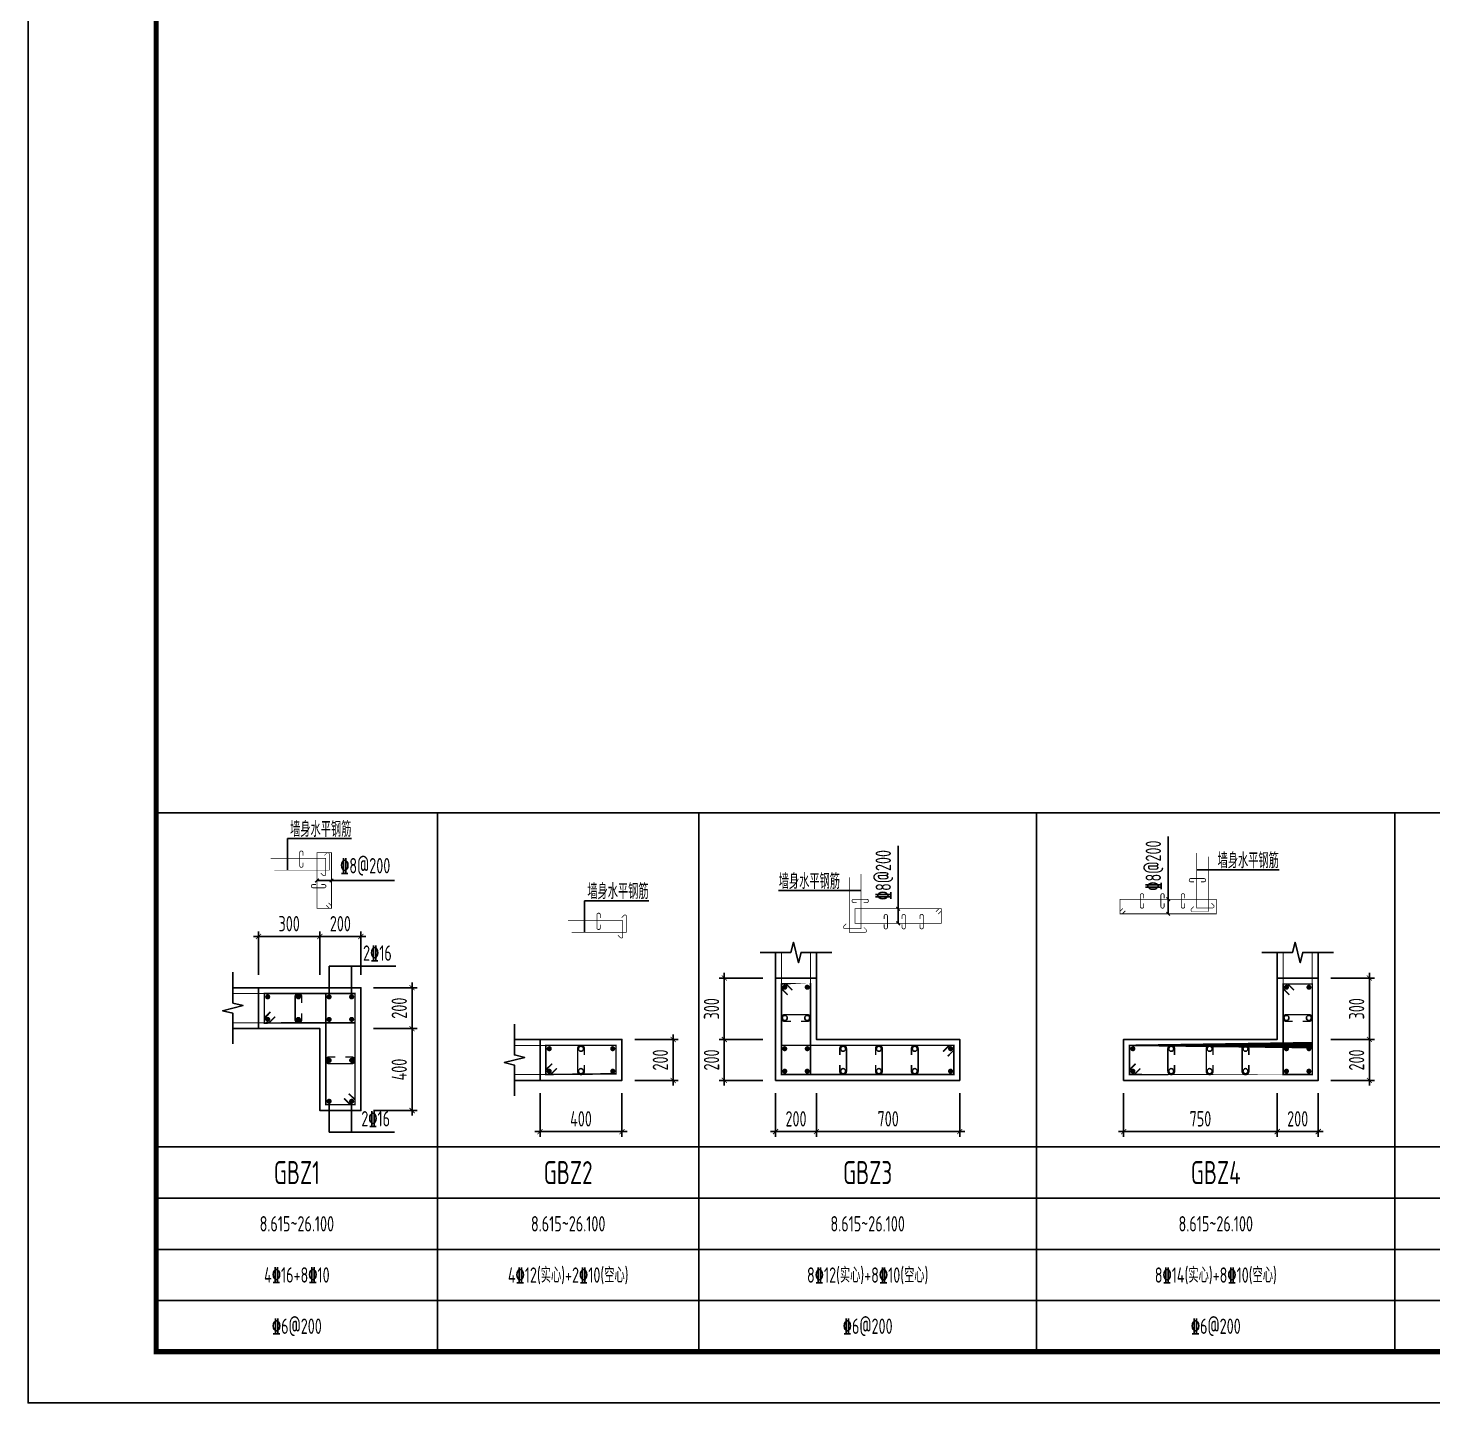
# Model space of a CAD drawing. Extents: x 826826 to 1642106, y -156213 to 399140.
# Drawn here: x 1156965 to 1184406, y 88819 to 115678 of the extents above; entities that cross this region are included whole.
import ezdxf
from ezdxf.enums import TextEntityAlignment as Align

# ---------------------------------------------------------------- set-up
doc = ezdxf.new("R2010")
doc.units = 0
doc.header["$LTSCALE"] = 1000
doc.layers.get('0').update_dxf_attribs({"linetype": 'CONTINUOUS'})
doc.layers.get('DEFPOINTS').update_dxf_attribs({"linetype": 'CONTINUOUS'})
for name, color, linetype in [('-TK', 7, 'CONTINUOUS'), ('COLU_DE_DIM', 3, 'CONTINUOUS'), ('COLU_DE_TH', 7, 'CONTINUOUS'), ('LABEL', 1, 'CONTINUOUS'), ('LINK', 6, 'CONTINUOUS'), ('LINK-INDEX', 6, 'CONTINUOUS'), ('link-墙筋', 6, 'CONTINUOUS'), ('REIN', 6, 'CONTINUOUS'), ('TAB', 7, 'CONTINUOUS'), ('TAB_TEXT', 7, 'CONTINUOUS'), ('TEXT25', 2, 'CONTINUOUS'), ('THIN', 7, 'CONTINUOUS'), ('z-计算配筋', 7, 'CONTINUOUS')]:
    doc.layers.add(name, color=color, linetype=linetype)
doc.styles.add('TSSD_DIMENSION', font='Tssdeng.shx', dxfattribs={"width": 0.7, "bigfont": 'tssdchn.shx'})
doc.styles.add('TSSD_REIN', font='tssdeng.shx', dxfattribs={"width": 0.7, "height": 300, "bigfont": 'tssdchn.shx'})
doc.dimstyles.new('TSSD_25_100', dxfattribs={"dimtxt": 300, "dimasz": 100, "dimexe": 100, "dimexo": 250, "dimgap": 100, "dimtad": 1, "dimdec": 0, "dimlfac": 0.25, "dimzin": 0, "dimdsep": 46, "dimtxsty": 'TSSD_DIMENSION', "dimblk": 'ARCHTICK', "dimcen": 0, "dimdle": 100, "dimclrt": 7, "dimadec": 0, "dimazin": 0, "dimtfac": 1, "dimtdec": 0, "dimtix": 1, "dimtmove": 2, "dimatfit": 3, "dimldrblk": 'ARCHTICK', "dimfxl": 0, "dimtolj": 1, "dimtzin": 0, "dimarcsym": 0})

# ---------------------------------------------------------------- blocks, each defined once
blk = doc.blocks.new('_ArchTick')
at = {"color": 0, "linetype": 'ByBlock', "const_width": 0.15}
blk.add_lwpolyline([(-0.5, -0.5), (0.5, 0.5)], dxfattribs=at)
blk = doc.blocks.new('*D701')
at = {"layer": 'COLU_DE_DIM', "color": 0, "lineweight": -2}
for p, q in [((1166964.922921696, 94868.53643449402), (1166964.922921696, 94018.53643449402)), ((1168564.922921734, 94868.53643449402), (1168564.922921734, 94018.53643449402)), ((1166864.922921696, 94118.53643449402), (1168664.922921734, 94118.53643449402))]:
    blk.add_line(p, q, dxfattribs=at)
at = {"layer": 'DEFPOINTS', "color": 0}
for p in [(1166964.922921696, 95118.53643449402), (1168564.922921734, 95118.53643449402), (1168564.922921734, 94118.53643449402)]:
    blk.add_point(p, dxfattribs=at)
at = {"layer": 'COLU_DE_DIM', "color": 0, "lineweight": -2, "xscale": 100, "yscale": 100, "zscale": 100, "rotation": 180}
blk.add_blockref('_ArchTick', (1166964.922921696, 94118.53643449402), dxfattribs=at)
at = {"layer": 'COLU_DE_DIM', "color": 0, "lineweight": -2, "xscale": 100, "yscale": 100, "zscale": 100}
blk.add_blockref('_ArchTick', (1168564.922921734, 94118.53643449402), dxfattribs=at)
at = {"layer": 'COLU_DE_DIM', "color": 7, "insert": (1167764.922921715, 94368.53643449402), "char_height": 300, "attachment_point": 5, "style": 'TSSD_DIMENSION'}
blk.add_mtext('\\A1;400', dxfattribs=at)
blk = doc.blocks.new('*D702')
at = {"layer": 'COLU_DE_DIM', "color": 0, "lineweight": -2}
for p, q in [((1168814.922921734, 95918.536434501), (1169664.922921734, 95918.536434501)), ((1169564.922921734, 95018.53643449402), (1169564.922921734, 96018.536434501)), ((1168814.922921734, 95118.53643449402), (1169664.922921734, 95118.53643449402))]:
    blk.add_line(p, q, dxfattribs=at)
at = {"layer": 'DEFPOINTS', "color": 0}
for p in [(1168564.922921734, 95918.536434501), (1169564.922921734, 95918.536434501), (1168564.922921734, 95118.53643449402)]:
    blk.add_point(p, dxfattribs=at)
at = {"layer": 'COLU_DE_DIM', "color": 0, "lineweight": -2, "xscale": 100, "yscale": 100, "zscale": 100}
for p, rotation in [((1169564.922921734, 95918.536434501), 90), ((1169564.922921734, 95118.53643449402), 270)]:
    blk.add_blockref('_ArchTick', p, dxfattribs=dict(at, rotation=rotation))
at = {"layer": 'COLU_DE_DIM', "color": 7, "insert": (1169314.922921734, 95518.5364344977), "char_height": 300, "attachment_point": 5, "rotation": 90, "style": 'TSSD_DIMENSION'}
blk.add_mtext('\\A1;200', dxfattribs=at)
blk = doc.blocks.new('*D703')
at = {"layer": 'COLU_DE_DIM', "color": 0, "lineweight": -2}
for p, q in [((1161464.92292168, 97180.83196147537), (1161464.92292168, 98030.83196147537)), ((1162664.922921694, 97180.83196147537), (1162664.922921694, 98030.83196147537)), ((1161364.92292168, 97930.83196147537), (1162764.922921694, 97930.83196147537))]:
    blk.add_line(p, q, dxfattribs=at)
at = {"layer": 'DEFPOINTS', "color": 0}
for p in [(1162664.922921694, 97930.83196147537), (1161464.92292168, 96930.83196147537), (1162664.922921694, 96930.83196147537)]:
    blk.add_point(p, dxfattribs=at)
at = {"layer": 'COLU_DE_DIM', "color": 0, "lineweight": -2, "xscale": 100, "yscale": 100, "zscale": 100, "rotation": 180}
blk.add_blockref('_ArchTick', (1161464.92292168, 97930.83196147537), dxfattribs=at)
at = {"layer": 'COLU_DE_DIM', "color": 0, "lineweight": -2, "xscale": 100, "yscale": 100, "zscale": 100}
blk.add_blockref('_ArchTick', (1162664.922921694, 97930.83196147537), dxfattribs=at)
at = {"layer": 'COLU_DE_DIM', "color": 7, "insert": (1162064.922921687, 98180.83196147537), "char_height": 300, "attachment_point": 5, "style": 'TSSD_DIMENSION'}
blk.add_mtext('\\A1;300', dxfattribs=at)
blk = doc.blocks.new('*D704')
at = {"layer": 'COLU_DE_DIM', "color": 0, "lineweight": -2}
for p, q in [((1162664.922921694, 97180.83196147537), (1162664.922921694, 98030.83196147537)), ((1163464.922921694, 97180.83196147537), (1163464.922921694, 98030.83196147537)), ((1162564.922921694, 97930.83196147537), (1163564.922921694, 97930.83196147537))]:
    blk.add_line(p, q, dxfattribs=at)
at = {"layer": 'DEFPOINTS', "color": 0}
for p in [(1163464.922921694, 97930.83196147537), (1162664.922921694, 96930.83196147537), (1163464.922921694, 96930.83196147537)]:
    blk.add_point(p, dxfattribs=at)
at = {"layer": 'COLU_DE_DIM', "color": 0, "lineweight": -2, "xscale": 100, "yscale": 100, "zscale": 100, "rotation": 180}
blk.add_blockref('_ArchTick', (1162664.922921694, 97930.83196147537), dxfattribs=at)
at = {"layer": 'COLU_DE_DIM', "color": 0, "lineweight": -2, "xscale": 100, "yscale": 100, "zscale": 100}
blk.add_blockref('_ArchTick', (1163464.922921694, 97930.83196147537), dxfattribs=at)
at = {"layer": 'COLU_DE_DIM', "color": 7, "insert": (1163064.922921694, 98180.83196147537), "char_height": 300, "attachment_point": 5, "style": 'TSSD_DIMENSION'}
blk.add_mtext('\\A1;200', dxfattribs=at)
blk = doc.blocks.new('*D705')
at = {"layer": 'COLU_DE_DIM', "color": 0, "lineweight": -2}
for p, q in [((1163714.922921694, 96130.83196147677), (1164564.922921694, 96130.83196147677)), ((1164464.922921694, 94430.83617396519), (1164464.922921694, 96230.83196147677)), ((1163714.922921694, 94530.83617396519), (1164564.922921694, 94530.83617396519))]:
    blk.add_line(p, q, dxfattribs=at)
at = {"layer": 'DEFPOINTS', "color": 0}
for p in [(1163464.922921694, 96130.83196147677), (1164464.922921694, 96130.83196147677), (1163464.922921694, 94530.83617396519)]:
    blk.add_point(p, dxfattribs=at)
at = {"layer": 'COLU_DE_DIM', "color": 0, "lineweight": -2, "xscale": 100, "yscale": 100, "zscale": 100}
for p, rotation in [((1164464.922921694, 96130.83196147677), 90), ((1164464.922921694, 94530.83617396519), 270)]:
    blk.add_blockref('_ArchTick', p, dxfattribs=dict(at, rotation=rotation))
at = {"layer": 'COLU_DE_DIM', "color": 7, "insert": (1164214.922921694, 95330.83406772117), "char_height": 300, "attachment_point": 5, "rotation": 90, "style": 'TSSD_DIMENSION'}
blk.add_mtext('\\A1;400', dxfattribs=at)
blk = doc.blocks.new('*D706')
at = {"layer": 'COLU_DE_DIM', "color": 0, "lineweight": -2}
for p, q in [((1163714.922921694, 96930.83196147444), (1164564.922921694, 96930.83196147444)), ((1164464.922921694, 96030.83196147677), (1164464.922921694, 97030.83196147444)), ((1163714.922921694, 96130.83196147677), (1164564.922921694, 96130.83196147677))]:
    blk.add_line(p, q, dxfattribs=at)
at = {"layer": 'DEFPOINTS', "color": 0}
for p in [(1163464.922921694, 96930.83196147444), (1164464.922921694, 96930.83196147444), (1163464.922921694, 96130.83196147677)]:
    blk.add_point(p, dxfattribs=at)
at = {"layer": 'COLU_DE_DIM', "color": 0, "lineweight": -2, "xscale": 100, "yscale": 100, "zscale": 100}
for p, rotation in [((1164464.922921694, 96930.83196147444), 90), ((1164464.922921694, 96130.83196147677), 270)]:
    blk.add_blockref('_ArchTick', p, dxfattribs=dict(at, rotation=rotation))
at = {"layer": 'COLU_DE_DIM', "color": 7, "insert": (1164214.922921694, 96530.8319614758), "char_height": 300, "attachment_point": 5, "rotation": 90, "style": 'TSSD_DIMENSION'}
blk.add_mtext('\\A1;200', dxfattribs=at)
blk = doc.blocks.new('*D727')
at = {"layer": 'COLU_DE_DIM', "color": 0, "lineweight": -2}
for p, q in [((1178364.938466206, 94868.53643624712), (1178364.938466206, 94018.53643624712)), ((1181364.933986667, 94868.53643624712), (1181364.933986667, 94018.53643624712)), ((1178264.938466206, 94118.53643624712), (1181464.933986667, 94118.53643624712))]:
    blk.add_line(p, q, dxfattribs=at)
at = {"layer": 'DEFPOINTS', "color": 0}
for p in [(1178364.938466206, 95118.53643624712), (1181364.933986667, 95118.53643624712), (1181364.933986667, 94118.53643624712)]:
    blk.add_point(p, dxfattribs=at)
at = {"layer": 'COLU_DE_DIM', "color": 0, "lineweight": -2, "xscale": 100, "yscale": 100, "zscale": 100, "rotation": 180}
blk.add_blockref('_ArchTick', (1178364.938466206, 94118.53643624712), dxfattribs=at)
at = {"layer": 'COLU_DE_DIM', "color": 0, "lineweight": -2, "xscale": 100, "yscale": 100, "zscale": 100}
blk.add_blockref('_ArchTick', (1181364.933986667, 94118.53643624712), dxfattribs=at)
at = {"layer": 'COLU_DE_DIM', "color": 7, "insert": (1179864.936226437, 94368.53643624712), "char_height": 300, "attachment_point": 5, "style": 'TSSD_DIMENSION'}
blk.add_mtext('\\A1;750', dxfattribs=at)
blk = doc.blocks.new('*D728')
at = {"layer": 'COLU_DE_DIM', "color": 0, "lineweight": -2}
for p, q in [((1181364.933986667, 94868.53643624712), (1181364.933986667, 94018.53643624712)), ((1182164.933986667, 94868.53643624712), (1182164.933986667, 94018.53643624712)), ((1181264.933986667, 94118.53643624712), (1182264.933986667, 94118.53643624712))]:
    blk.add_line(p, q, dxfattribs=at)
at = {"layer": 'DEFPOINTS', "color": 0}
for p in [(1181364.933986667, 95118.53643624712), (1182164.933986667, 95118.53643624712), (1182164.933986667, 94118.53643624712)]:
    blk.add_point(p, dxfattribs=at)
at = {"layer": 'COLU_DE_DIM', "color": 0, "lineweight": -2, "xscale": 100, "yscale": 100, "zscale": 100, "rotation": 180}
blk.add_blockref('_ArchTick', (1181364.933986667, 94118.53643624712), dxfattribs=at)
at = {"layer": 'COLU_DE_DIM', "color": 0, "lineweight": -2, "xscale": 100, "yscale": 100, "zscale": 100}
blk.add_blockref('_ArchTick', (1182164.933986667, 94118.53643624712), dxfattribs=at)
at = {"layer": 'COLU_DE_DIM', "color": 7, "insert": (1181764.933986667, 94368.53643624712), "char_height": 300, "attachment_point": 5, "style": 'TSSD_DIMENSION'}
blk.add_mtext('\\A1;200', dxfattribs=at)
blk = doc.blocks.new('*D729')
at = {"layer": 'COLU_DE_DIM', "color": 0, "lineweight": -2}
for p, q in [((1182414.933986685, 95918.53643800056), (1183264.933986685, 95918.53643800056)), ((1183164.933986685, 95018.53643624712), (1183164.933986685, 96018.53643800056)), ((1182414.933986685, 95118.53643624712), (1183264.933986685, 95118.53643624712))]:
    blk.add_line(p, q, dxfattribs=at)
at = {"layer": 'DEFPOINTS', "color": 0}
for p in [(1182164.933986685, 95918.53643800056), (1183164.933986685, 95918.53643800056), (1182164.933986685, 95118.53643624712)]:
    blk.add_point(p, dxfattribs=at)
at = {"layer": 'COLU_DE_DIM', "color": 0, "lineweight": -2, "xscale": 100, "yscale": 100, "zscale": 100}
for p, rotation in [((1183164.933986685, 95918.53643800056), 90), ((1183164.933986685, 95118.53643624712), 270)]:
    blk.add_blockref('_ArchTick', p, dxfattribs=dict(at, rotation=rotation))
at = {"layer": 'COLU_DE_DIM', "color": 7, "insert": (1182914.933986685, 95518.53643712403), "char_height": 300, "attachment_point": 5, "rotation": 90, "style": 'TSSD_DIMENSION'}
blk.add_mtext('\\A1;200', dxfattribs=at)
blk = doc.blocks.new('*D730')
at = {"layer": 'COLU_DE_DIM', "color": 0, "lineweight": -2}
for p, q in [((1183164.933986685, 95818.53643800056), (1183164.933986685, 97218.53643845877)), ((1182414.933986685, 97118.53643845877), (1183264.933986685, 97118.53643845877)), ((1182414.933986685, 95918.53643800056), (1183264.933986685, 95918.53643800056))]:
    blk.add_line(p, q, dxfattribs=at)
at = {"layer": 'DEFPOINTS', "color": 0}
for p in [(1182164.933986685, 97118.53643845877), (1183164.933986685, 97118.53643845877), (1182164.933986685, 95918.53643800056)]:
    blk.add_point(p, dxfattribs=at)
at = {"layer": 'COLU_DE_DIM', "color": 0, "lineweight": -2, "xscale": 100, "yscale": 100, "zscale": 100}
for p, rotation in [((1183164.933986685, 97118.53643845877), 90), ((1183164.933986685, 95918.53643800056), 270)]:
    blk.add_blockref('_ArchTick', p, dxfattribs=dict(at, rotation=rotation))
at = {"layer": 'COLU_DE_DIM', "color": 7, "insert": (1182914.933986685, 96518.53643822986), "char_height": 300, "attachment_point": 5, "rotation": 90, "style": 'TSSD_DIMENSION'}
blk.add_mtext('\\A1;300', dxfattribs=at)
blk = doc.blocks.new('*D731')
at = {"layer": 'COLU_DE_DIM', "color": 0, "lineweight": -2}
for p, q in [((1171564.922921735, 94868.53643449367), (1171564.922921735, 94018.53643449367)), ((1172364.922921733, 94868.53643449367), (1172364.922921733, 94018.53643449367)), ((1171464.922921735, 94118.53643449367), (1172464.922921733, 94118.53643449367))]:
    blk.add_line(p, q, dxfattribs=at)
at = {"layer": 'DEFPOINTS', "color": 0}
for p in [(1171564.922921735, 95118.53643449367), (1172364.922921733, 95118.53643449367), (1172364.922921733, 94118.53643449367)]:
    blk.add_point(p, dxfattribs=at)
at = {"layer": 'COLU_DE_DIM', "color": 0, "lineweight": -2, "xscale": 100, "yscale": 100, "zscale": 100, "rotation": 180}
blk.add_blockref('_ArchTick', (1171564.922921735, 94118.53643449367), dxfattribs=at)
at = {"layer": 'COLU_DE_DIM', "color": 0, "lineweight": -2, "xscale": 100, "yscale": 100, "zscale": 100}
blk.add_blockref('_ArchTick', (1172364.922921733, 94118.53643449367), dxfattribs=at)
at = {"layer": 'COLU_DE_DIM', "color": 7, "insert": (1171964.922921734, 94368.53643449367), "char_height": 300, "attachment_point": 5, "style": 'TSSD_DIMENSION'}
blk.add_mtext('\\A1;200', dxfattribs=at)
blk = doc.blocks.new('*D732')
at = {"layer": 'COLU_DE_DIM', "color": 0, "lineweight": -2}
for p, q in [((1172364.922921733, 94868.53643449367), (1172364.922921733, 94018.53643449367)), ((1175164.938466206, 94868.53643449367), (1175164.938466206, 94018.53643449367)), ((1172264.922921733, 94118.53643449367), (1175264.938466206, 94118.53643449367))]:
    blk.add_line(p, q, dxfattribs=at)
at = {"layer": 'DEFPOINTS', "color": 0}
for p in [(1172364.922921733, 95118.53643449367), (1175164.938466206, 95118.53643449367), (1175164.938466206, 94118.53643449367)]:
    blk.add_point(p, dxfattribs=at)
at = {"layer": 'COLU_DE_DIM', "color": 0, "lineweight": -2, "xscale": 100, "yscale": 100, "zscale": 100, "rotation": 180}
blk.add_blockref('_ArchTick', (1172364.922921733, 94118.53643449367), dxfattribs=at)
at = {"layer": 'COLU_DE_DIM', "color": 0, "lineweight": -2, "xscale": 100, "yscale": 100, "zscale": 100}
blk.add_blockref('_ArchTick', (1175164.938466206, 94118.53643449367), dxfattribs=at)
at = {"layer": 'COLU_DE_DIM', "color": 7, "insert": (1173764.930693969, 94368.53643449367), "char_height": 300, "attachment_point": 5, "style": 'TSSD_DIMENSION'}
blk.add_mtext('\\A1;700', dxfattribs=at)
blk = doc.blocks.new('*D733')
at = {"layer": 'COLU_DE_DIM', "color": 0, "lineweight": -2}
for p, q in [((1171314.922921734, 95918.53643449367), (1170464.922921734, 95918.53643449367)), ((1170564.922921734, 95018.53643449367), (1170564.922921734, 96018.53643449367)), ((1171314.922921734, 95118.53643449367), (1170464.922921734, 95118.53643449367))]:
    blk.add_line(p, q, dxfattribs=at)
at = {"layer": 'DEFPOINTS', "color": 0}
for p in [(1170564.922921734, 95918.53643449367), (1171564.922921734, 95918.53643449367), (1171564.922921734, 95118.53643449367)]:
    blk.add_point(p, dxfattribs=at)
at = {"layer": 'COLU_DE_DIM', "color": 0, "lineweight": -2, "xscale": 100, "yscale": 100, "zscale": 100}
for p, rotation in [((1170564.922921734, 95918.53643449367), 90), ((1170564.922921734, 95118.53643449367), 270)]:
    blk.add_blockref('_ArchTick', p, dxfattribs=dict(at, rotation=rotation))
at = {"layer": 'COLU_DE_DIM', "color": 7, "insert": (1170314.922921734, 95518.53643449386), "char_height": 300, "attachment_point": 5, "rotation": 90, "style": 'TSSD_DIMENSION'}
blk.add_mtext('\\A1;200', dxfattribs=at)
blk = doc.blocks.new('*D734')
at = {"layer": 'COLU_DE_DIM', "color": 0, "lineweight": -2}
for p, q in [((1170564.922921734, 95818.53643449367), (1170564.922921734, 97218.53643448668)), ((1171314.922921734, 97118.53643448668), (1170464.922921734, 97118.53643448668)), ((1171314.922921734, 95918.53643449367), (1170464.922921734, 95918.53643449367))]:
    blk.add_line(p, q, dxfattribs=at)
at = {"layer": 'DEFPOINTS', "color": 0}
for p in [(1170564.922921734, 97118.53643448668), (1171564.922921734, 97118.53643448668), (1171564.922921734, 95918.53643449367)]:
    blk.add_point(p, dxfattribs=at)
at = {"layer": 'COLU_DE_DIM', "color": 0, "lineweight": -2, "xscale": 100, "yscale": 100, "zscale": 100}
for p, rotation in [((1170564.922921734, 97118.53643448668), 90), ((1170564.922921734, 95918.53643449367), 270)]:
    blk.add_blockref('_ArchTick', p, dxfattribs=dict(at, rotation=rotation))
at = {"layer": 'COLU_DE_DIM', "color": 7, "insert": (1170314.922921734, 96518.53643449036), "char_height": 300, "attachment_point": 5, "rotation": 90, "style": 'TSSD_DIMENSION'}
blk.add_mtext('\\A1;300', dxfattribs=at)
blk = doc.blocks.new('A1')
blk.add_lwpolyline([(0, 59400), (0, 0), (84100, 0), (84100, 59400)], close=True)
at = {"const_width": 100}
blk.add_lwpolyline([(2500, 58400), (2500, 1000), (83100, 1000), (83100, 58400)], close=True, dxfattribs=at)

msp = doc.modelspace()

# ---------------------------------------------------------------- linework, layer by layer
at = {"layer": 'COLU_DE_TH'}
for points in [[(1161464.92292168, 96930.83196147444), (1161464.922921679, 96130.83196147677), (1162664.922921694, 96130.8319614749), (1162664.922921694, 94530.83617396519), (1163464.922921694, 94530.83617396519), (1163464.922921694, 96930.8319614749), (1161464.92292168, 96930.83196147444)], [(1172364.922921733, 97118.53643448668), (1171564.922921735, 97118.53643448505), (1171564.922921735, 95118.53643449367), (1175164.938466206, 95118.53643449367), (1175164.938466206, 95918.53643449367), (1172364.922921735, 95918.53643449367), (1172364.922921733, 97118.53643448668)], [(1182164.933986667, 97118.53643845877), (1181364.933986667, 97118.53643848706), (1181364.933986668, 95918.53643800056), (1178364.938466206, 95918.53643624712), (1178364.938522326, 95118.53643624712), (1182164.933986668, 95118.53643449367), (1182164.933986667, 97118.53643845877)], [(1166964.922921696, 95918.536434501), (1166964.922921694, 95118.53643449402), (1168564.922921734, 95118.53643450473), (1168564.922921729, 95918.53643450193), (1166964.922921696, 95918.536434501)]]:
    msp.add_lwpolyline(points, close=True, dxfattribs=at)
at = {"layer": 'LABEL'}
for p, q in [((1173959.71372821, 98187.93637788977), (1173959.713728208, 99700.43637788953)), ((1179234.854041219, 98372.98658531153), (1179234.853988168, 99885.48658629769)), ((1162607.42292169, 99023.82444264396), (1164119.92292169, 99023.82444264408)), ((1162844.922921695, 97350.83172223176), (1164146.890516635, 97350.83172222733)), ((1162844.922921692, 96750.83172223024), (1162844.92292169, 97350.83172223013)), ((1163284.922921693, 96750.83172223176), (1163284.922921691, 97350.83172223176)), ((1162844.922921693, 94710.83617396635), (1162844.922921691, 94110.83617396647)), ((1163284.922921694, 94710.83617396484), (1163284.922921692, 94110.83617396484)), ((1162844.922921696, 94110.83617396484), (1164124.922921697, 94110.83617396926))]:
    msp.add_line(p, q, dxfattribs=at)
at = {"layer": 'LABEL', "const_width": 25}
for points in [[(1162572.057583389, 98988.46943889424), (1162642.807583389, 99059.18037639424)], [(1162857.057583389, 98988.46943889424), (1162927.807583389, 99059.18037639424)], [(1173995.063867739, 98437.580014785), (1173924.313867739, 98508.290952285)], [(1179270.245310073, 98622.6302178122), (1179199.495310073, 98693.3411553122)], [(1179270.245310073, 98337.6302178122), (1179199.495310073, 98408.3411553122)], [(1173995.063867739, 98152.580014785), (1173924.313867739, 98223.290952285)]]:
    msp.add_lwpolyline(points, dxfattribs=at)
at = {"layer": 'LINK', "const_width": 30}
for points in [[(1171799.922921717, 96791.61255292158), (1171679.922921736, 96911.6125529395), (1171679.922921736, 97003.53643448633), (1172249.922921733, 97003.5364344875), (1172249.922921736, 95233.53643449215), (1171679.922921735, 95233.53643449215), (1171679.922921736, 97003.53643448633), (1171771.846803309, 97003.53643448564), (1171891.846803291, 96883.53643446771)], [(1181599.933986646, 96791.61255691684), (1181479.933986666, 96911.6125569364), (1181479.933986666, 97003.53643848264), (1182049.933986667, 97003.5364384625), (1182049.933986668, 95233.5364345457), (1181479.933986667, 95233.53643479553), (1181479.933986666, 97003.53643848264), (1181571.857868238, 97003.53643847891), (1181691.857868219, 96883.53643845924)], [(1161791.846803237, 96365.83196147362), (1161671.846803234, 96245.83196147607), (1161579.922921677, 96245.83196147712), (1161579.922921678, 96815.83196147502), (1163349.922921697, 96815.83196147525), (1163349.922921697, 96245.83196147374), (1161579.922921677, 96245.83196147712), (1161579.922921676, 96337.75584303791), (1161699.922921679, 96457.75584303547)], [(1163229.922921713, 94857.76005553472), (1163349.922921695, 94737.76005551574), (1163349.922921694, 94645.83617396705), (1162779.922921694, 94645.83617396705), (1162779.922921693, 96815.83196147316), (1163349.922921694, 96815.83196147328), (1163349.922921694, 94645.83617396705), (1163257.999040118, 94645.83617396856), (1163137.999040137, 94765.83617398754)], [(1167291.846803241, 95353.53643449867), (1167171.846803244, 95233.53643449518), (1167079.922921694, 95233.53643449506), (1167079.922921696, 95803.53643450065), (1168449.922921729, 95803.536434501), (1168449.922921732, 95233.53643450426), (1167079.922921694, 95233.53643449506), (1167079.922921697, 95325.46031603712), (1167199.922921693, 95445.46031604061)], [(1174838.014584649, 95683.53643450205), (1174958.014584658, 95803.53643449285), (1175049.938466199, 95803.5364344932), (1175049.938466199, 95233.53643449355), (1171679.922921733, 95233.53643449355), (1171679.922921732, 95803.5364344932), (1175049.938466199, 95803.5364344932), (1175049.938466198, 95711.61255293846), (1174929.938466189, 95591.61255294766)], [(1178691.862388382, 95353.53644034005), (1178571.862392565, 95233.53643615678), (1178479.93851426, 95233.53643619682), (1178479.938474274, 95803.53643630975), (1182049.933986668, 95803.53643837565), (1182049.933986669, 95233.53643454419), (1178479.93851426, 95233.53643619682), (1178479.938507812, 95325.46031450055), (1178599.938503629, 95445.46031868394)]]:
    msp.add_lwpolyline(points, dxfattribs=at)
for points in [[(1162309.922921686, 96630.8319614749), (1162309.922921686, 96750.8319614749, 1), (1162179.922921686, 96750.8319614749), (1162179.922921686, 96310.83196147537, 1), (1162309.922921686, 96310.83196147537), (1162309.922921686, 96430.83196147537)], [(1172064.922921735, 96273.5364344896), (1172184.922921735, 96273.5364344896, 1), (1172184.922921735, 96403.5364344896), (1171744.922921735, 96403.5364344896, 1), (1171744.922921735, 96273.5364344896), (1171864.922921735, 96273.5364344896)], [(1181864.933986339, 96273.5364384022), (1181984.933986339, 96273.5364384022, 1), (1181984.933986339, 96403.5364384022), (1181544.933986338, 96403.5364381611, 1), (1181544.933986338, 96273.5364381611), (1181664.933986338, 96273.5364381611)], [(1167829.922921711, 95618.53643449693), (1167829.922921711, 95738.53643449693, 1), (1167699.922921711, 95738.53643449693), (1167699.922921714, 95298.53643449984, 1), (1167829.922921714, 95298.53643449984), (1167829.922921714, 95418.53643449984)], [(1172819.926807852, 95418.53643449472), (1172819.926807852, 95298.53643449472, 1), (1172949.926807852, 95298.53643449472), (1172949.926807852, 95738.5364344939, 1), (1172819.926807852, 95738.5364344939), (1172819.926807852, 95618.5364344939)], [(1173519.930693969, 95418.53643449367), (1173519.930693969, 95298.53643449367, 1), (1173649.930693969, 95298.53643449367), (1173649.930693968, 95738.53643449309, 1), (1173519.930693968, 95738.53643449309), (1173519.930693968, 95618.53643449309)], [(1174219.934580085, 95418.53643449262), (1174219.934580085, 95298.53643449262, 1), (1174349.934580085, 95298.53643449262), (1174349.934580085, 95738.53643449215, 1), (1174219.934580085, 95738.53643449215), (1174219.934580085, 95618.53643449215)], [(1179359.937355791, 95618.53649246489), (1179359.937355791, 95738.53649246489, 1), (1179229.937355791, 95738.53649246489), (1179229.937386657, 95298.5364922877, 1), (1179359.937386657, 95298.5364922877), (1179359.937386657, 95418.5364922877)], [(1180109.93623275, 95618.53646528191), (1180109.93623275, 95738.53646528191, 1), (1179979.93623275, 95738.53646528191), (1179979.936248183, 95298.53646352649, 1), (1180109.936248183, 95298.53646352649), (1180109.936248183, 95418.53646352649)], [(1180809.935109709, 95618.53643809882), (1180809.935109709, 95738.53643809882, 1), (1180679.935109709, 95738.53643809882), (1180679.935109709, 95298.53643476526, 1), (1180809.935109709, 95298.53643476526), (1180809.935109709, 95418.53643476526)], [(1162964.922921692, 95575.83406772005), (1162844.922921692, 95575.83406772005, 1), (1162844.922921692, 95445.83406772005), (1163284.922921692, 95445.83406771923, 1), (1163284.922921692, 95575.83406771923), (1163164.922921692, 95575.83406771923)]]:
    msp.add_lwpolyline(points, format="xyb", dxfattribs=at)
at = {"layer": 'LINK-INDEX', "const_width": 15.00000095367432}
for points in [[(1162335.895483968, 99509.53081500117), (1162335.895483968, 99569.53081500117, 1), (1162270.895483968, 99569.53081500117), (1162270.895483967, 99313.82338947622, 1), (1162335.895483967, 99313.82338947622), (1162335.895483967, 99373.82338947622)], [(1179738.341840314, 98998.3319097198), (1179678.341840314, 98998.3319097198, -1), (1179678.341840314, 99063.3319097198), (1179934.049265839, 99063.3319097212, -1), (1179934.049265839, 98998.3319097212), (1179874.049265839, 98998.3319097212)], [(1162589.922921689, 98946.32444264373), (1162529.922921689, 98946.32444264373, 1), (1162529.922921689, 98881.32444264373), (1162749.922921689, 98881.32444264326, 1), (1162749.922921689, 98946.32444264326), (1162689.922921689, 98946.32444264326)], [(1173287.233610647, 98593.28170669259), (1173347.233610647, 98593.28170669259, 1), (1173347.233610647, 98658.28170669259), (1173091.526185122, 98658.28170669399, 1), (1173091.526185122, 98593.28170669399), (1173151.526185122, 98593.28170669399)], [(1178757.354586166, 98675.48661390314), (1178757.354586166, 98735.48661390314, 1), (1178692.354586166, 98735.48661390314), (1178692.354601599, 98515.48661381454, 1), (1178757.354601599, 98515.48661381454), (1178757.354601599, 98575.48661381454)], [(1179157.354024645, 98675.48660031165), (1179157.354024645, 98735.48660031165, 1), (1179092.354024645, 98735.48660031165), (1179092.354032362, 98515.48659943388, 1), (1179157.354032362, 98515.48659943388), (1179157.354032362, 98575.48659943388)], [(1179557.353463125, 98675.48658672004), (1179557.353463125, 98735.48658672004, 1), (1179492.353463125, 98735.48658672004), (1179492.353463125, 98515.48658505321, 1), (1179557.353463125, 98515.48658505321), (1179557.353463125, 98575.48658505321)], [(1168141.587437723, 98294.48348579818), (1168141.587437723, 98354.48348579818, 1), (1168076.587437723, 98354.48348579818), (1168076.587437721, 98098.77606027323, 1), (1168141.587437721, 98098.77606027323), (1168141.587437721, 98158.77606027323)], [(1173687.211785152, 98170.43637789047), (1173687.211785152, 98110.43637789047, 1), (1173752.211785152, 98110.43637789047), (1173752.211785152, 98330.43637789, 1), (1173687.211785152, 98330.43637789), (1173687.211785152, 98270.43637789)], [(1174037.21372821, 98170.43637788988), (1174037.21372821, 98110.43637788988, 1), (1174102.21372821, 98110.43637788988), (1174102.21372821, 98330.43637788953, 1), (1174037.21372821, 98330.43637788953), (1174037.21372821, 98270.43637788953)], [(1174387.215671269, 98170.43637788942), (1174387.215671269, 98110.43637788942, 1), (1174452.215671269, 98110.43637788942), (1174452.215671268, 98330.43637788919, 1), (1174387.215671268, 98330.43637788919), (1174387.215671268, 98270.43637788919)]]:
    msp.add_lwpolyline(points, format="xyb", dxfattribs=at)
for points in [[(1162832.422921688, 98587.28743656137), (1162892.422921692, 98527.28743656544), (1162892.422921691, 98481.32549576653), (1162607.422921689, 98481.32549576653), (1162607.422921689, 99566.3233895193), (1162892.422921691, 99566.32338951941), (1162892.422921691, 98481.32549576653), (1162846.460980901, 98481.32549576793), (1162786.460980897, 98541.32549576386)], [(1178398.317110184, 98432.98658776114), (1178338.31711224, 98372.9865857049), (1178292.355173117, 98372.98658572446), (1178292.355153125, 98657.98658578139), (1180177.352909322, 98657.98658681434), (1180177.352909322, 98372.98658489803), (1178292.355173117, 98372.98658572446), (1178292.355169891, 98418.94852490426), (1178352.355167835, 98478.9485269605)], [(1174696.255673537, 98412.93637786893), (1174756.255673515, 98472.93637789047), (1174802.217614325, 98472.93637788953), (1174802.217614325, 98187.93637788942), (1173117.209842098, 98187.93637788942), (1173117.209842098, 98472.93637788953), (1174802.217614325, 98472.93637788953), (1174802.217614328, 98426.974437111), (1174742.217614349, 98366.97443708946)]]:
    msp.add_lwpolyline(points, dxfattribs=at)
at = {"layer": 'LINK-INDEX', "color": 1, "const_width": 20}
for points in [[(1171679.922921749, 96903.5364344868), (1171679.922921749, 97618.5364344868)], [(1172249.922921749, 96903.5364344868), (1172249.922921749, 97618.5364344868)], [(1181479.933986701, 96903.53643845889), (1181479.933986701, 97618.53643845889)], [(1182049.933986701, 96903.53643845889), (1182049.933986701, 97618.53643845889)], [(1161679.92292168, 96815.83196147537), (1160964.92292168, 96815.83196147537)], [(1161679.92292168, 96245.83196147537), (1160964.92292168, 96245.83196147537)], [(1167179.922921696, 95803.536434501), (1166464.922921696, 95803.536434501)], [(1167179.922921696, 95233.536434501), (1166464.922921696, 95233.536434501)]]:
    msp.add_lwpolyline(points, dxfattribs=at)
at = {"layer": 'link-墙筋', "color": 152, "const_width": 12.5}
for points in [[(1161705.792111614, 99456.32338952186), (1162775.792111614, 99456.32338952186), (1162775.792111614, 99140.64891200891, -0.414213562373095), (1162751.792111614, 99116.64891200891), (1162743.306830239, 99116.64891200891, -0.198912367379658), (1162726.336267491, 99123.67834926076), (1162680.374326714, 99169.64029003779)], [(1161776.661641429, 99226.4895069637), (1162846.661641429, 99226.4895069637), (1162846.661641429, 99542.16398447618, 0.414213562373095), (1162822.661641429, 99566.16398447618), (1162814.176360055, 99566.16398447618, 0.198912367379658), (1162797.205797306, 99559.13454722479), (1162751.243856529, 99513.17260644777)], [(1180021.383148351, 99488.89468360686), (1180021.383148351, 98418.89468360686), (1179705.708670839, 98418.89468360686, -0.414213562373095), (1179681.708670839, 98442.89468360686), (1179681.708670839, 98451.37996498117, -0.198912367379658), (1179688.73810809, 98468.35052772955), (1179734.700048867, 98514.3124685068)], [(1179791.549265793, 99559.76421342226), (1179791.549265793, 98489.76421342226), (1180107.223743306, 98489.76421342226, 0.414213562373095), (1180131.223743306, 98513.76421342226), (1180131.223743306, 98522.24949479656, 0.198912367379658), (1180124.194306054, 98539.22005754494), (1180078.232365277, 98585.1819983222)], [(1173234.026185168, 99154.71401039505), (1173234.026185168, 98084.71401039505), (1172918.351707655, 98084.71401039505, -0.414213562373095), (1172894.351707655, 98108.71401039505), (1172894.351707655, 98117.19929176936, -0.198912367379658), (1172901.381144907, 98134.16985451774), (1172947.343085684, 98180.13179529499)], [(1173004.19230261, 99083.84448057966), (1173004.19230261, 98013.84448057966), (1173319.866780122, 98013.84448057966, 0.414213562373095), (1173343.866780122, 98037.84448057966), (1173343.866780122, 98046.32976195397, 0.198912367379658), (1173336.837342871, 98063.30032470234), (1173290.875402094, 98109.2622654796)], [(1167511.484065368, 98241.27606031887), (1168581.484065368, 98241.27606031887), (1168581.484065368, 97925.60158280592, -0.414213562373095), (1168557.484065368, 97901.60158280592), (1168548.998783994, 97901.60158280592, -0.198912367379658), (1168532.028221246, 97908.63102005777), (1168486.066280468, 97954.5929608348)], [(1167582.353595184, 98011.4421777607), (1168652.353595184, 98011.4421777607), (1168652.353595184, 98327.11665527319, 0.414213562373095), (1168628.353595184, 98351.11665527319), (1168619.868313809, 98351.11665527319, 0.198912367379658), (1168602.897751061, 98344.0872180218), (1168556.935810284, 98298.12527724478)]]:
    msp.add_lwpolyline(points, format="xyb", dxfattribs=at)
at = {"layer": 'REIN', "const_width": 50}
for points in [[(1171719.922921735, 96938.5364344854, 1), (1171769.922921735, 96938.5364344854, 1), (1171719.922921735, 96938.5364344854)], [(1172159.922921733, 96938.53643448633, 1), (1172209.922921733, 96938.53643448633, 1), (1172159.922921733, 96938.53643448633)], [(1181519.933986667, 96938.5364384795, 1), (1181569.933986667, 96938.5364384795, 1), (1181519.933986667, 96938.5364384795)], [(1181959.933986668, 96938.53643846401, 1), (1182009.933986668, 96938.53643846401, 1), (1181959.933986668, 96938.53643846401)], [(1161619.922921678, 96750.8319614749, 1), (1161669.922921678, 96750.8319614749, 1), (1161619.922921678, 96750.8319614749)], [(1162219.922921686, 96750.8319614749, 1), (1162269.922921686, 96750.8319614749, 1), (1162219.922921686, 96750.8319614749)], [(1162819.922921694, 96750.83196147467, 1), (1162869.922921694, 96750.83196147467, 1), (1162819.922921694, 96750.83196147467)], [(1163259.922921696, 96750.83196147514, 1), (1163309.922921696, 96750.83196147514, 1), (1163259.922921696, 96750.83196147514)], [(1161619.922921677, 96310.83196147712, 1), (1161669.922921677, 96310.83196147712, 1), (1161619.922921677, 96310.83196147712)], [(1162219.922921686, 96310.83196147537, 1), (1162269.922921686, 96310.83196147537, 1), (1162219.922921686, 96310.83196147537)], [(1162819.922921694, 96310.83196147514, 1), (1162869.922921694, 96310.83196147514, 1), (1162819.922921694, 96310.83196147514)], [(1163259.922921694, 96310.83196147432, 1), (1163309.922921694, 96310.83196147432, 1), (1163259.922921694, 96310.83196147432)], [(1167119.922921697, 95738.53643450054, 1), (1167169.922921697, 95738.53643450054, 1), (1167119.922921697, 95738.53643450054)], [(1168359.922921726, 95738.53643450089, 1), (1168409.922921726, 95738.53643450089, 1), (1168359.922921726, 95738.53643450089)], [(1171719.922921735, 95738.53643449297, 1), (1171769.922921735, 95738.53643449297, 1), (1171719.922921735, 95738.53643449297)], [(1172159.922921735, 95738.53643449297, 1), (1172209.922921735, 95738.53643449297, 1), (1172159.922921735, 95738.53643449297)], [(1174959.938466201, 95738.53643449332, 1), (1175009.938466201, 95738.53643449332, 1), (1174959.938466201, 95738.53643449332)], [(1178519.938478833, 95738.53643634537, 1), (1178569.938478833, 95738.53643634537, 1), (1178519.938478833, 95738.53643634537)], [(1181519.933986667, 95738.53643809928, 1), (1181569.933986667, 95738.53643809928, 1), (1181519.933986667, 95738.53643809928)], [(1181959.933986668, 95738.53643834038, 1), (1182009.933986668, 95738.53643834038, 1), (1181959.933986668, 95738.53643834038)], [(1162819.922921692, 95510.83406772005, 1), (1162869.922921692, 95510.83406772005, 1), (1162819.922921692, 95510.83406772005)], [(1163259.922921692, 95510.83406771923, 1), (1163309.922921692, 95510.83406771923, 1), (1163259.922921692, 95510.83406771923)], [(1167119.922921695, 95298.53643449553, 1), (1167169.922921695, 95298.53643449553, 1), (1167119.922921695, 95298.53643449553)], [(1168359.922921729, 95298.5364345038, 1), (1168409.922921729, 95298.5364345038, 1), (1168359.922921729, 95298.5364345038)], [(1171719.922921735, 95298.53643449297, 1), (1171769.922921735, 95298.53643449297, 1), (1171719.922921735, 95298.53643449297)], [(1172159.922921736, 95298.53643449378, 1), (1172209.922921736, 95298.53643449378, 1), (1172159.922921736, 95298.53643449378)], [(1174959.938466202, 95298.53643449378, 1), (1175009.938466202, 95298.53643449378, 1), (1174959.938466202, 95298.53643449378)], [(1178519.938509699, 95298.53643616819, 1), (1178569.938509699, 95298.53643616819, 1), (1178519.938509699, 95298.53643616819)], [(1181519.933986667, 95298.53643476561, 1), (1181569.933986667, 95298.53643476561, 1), (1181519.933986667, 95298.53643476561)], [(1181959.933986669, 95298.53643457248, 1), (1182009.933986669, 95298.53643457248, 1), (1181959.933986669, 95298.53643457248)], [(1162819.922921694, 94710.83617396484, 1), (1162869.922921694, 94710.83617396484, 1), (1162819.922921694, 94710.83617396484)], [(1163259.922921694, 94710.83617396484, 1), (1163309.922921694, 94710.83617396484, 1), (1163259.922921694, 94710.83617396484)]]:
    msp.add_lwpolyline(points, format="xyb", close=True, dxfattribs=at)
at = {"layer": 'REIN'}
for centre in [(1171744.922921735, 96338.5364344896), (1172184.922921735, 96338.5364344896), (1181544.933986338, 96338.5364381611), (1181984.933986339, 96338.5364384022), (1167764.9232535, 95738.53643452824), (1172884.92713964, 95738.53643452522), (1173584.931025757, 95738.5364345244), (1174284.934911873, 95738.53643452347), (1179294.937718445, 95738.5364923182), (1180044.936579971, 95738.53646355699), (1180744.935441497, 95738.53643479577), (1167764.922921714, 95298.53643449984), (1172884.926807854, 95298.53643449681), (1173584.930693971, 95298.536434496), (1174284.934580087, 95298.53643449506), (1179294.937386659, 95298.5364922898), (1180044.936248185, 95298.53646352858), (1180744.935109711, 95298.53643476736)]:
    msp.add_circle(centre, 50, dxfattribs=at)
at = {"layer": 'TAB'}
for points in [[(1159464.922921679, 100348.0862216405), (1164964.922921694, 100348.0862216405), (1164964.922921694, 89818.53643449402), (1159464.922921679, 89818.53643449402), (1159464.922921679, 100348.0862216405), (1159464.922921679, 93818.53643449402), (1164964.922921694, 93818.53643449402), (1164964.922921694, 92818.53643449402), (1159464.922921679, 92818.53643449402), (1159464.922921679, 91818.53643449402), (1164964.922921694, 91818.53643449402), (1164964.922921694, 90818.53643449402), (1159464.922921679, 90818.53643449402)], [(1164964.922921694, 100348.0862216405), (1170064.922921734, 100348.0862216405), (1170064.922921734, 89818.53643449402), (1164964.922921694, 89818.53643449402), (1164964.922921694, 100348.0862216405), (1164964.922921694, 93818.53643449402), (1170064.922921734, 93818.53643449402), (1170064.922921734, 92818.53643449402), (1164964.922921694, 92818.53643449402), (1164964.922921694, 91818.53643449402), (1170064.922921734, 91818.53643449402), (1170064.922921734, 90818.53643449402), (1164964.922921694, 90818.53643449402)], [(1170064.922921734, 100348.0862216402), (1176664.938466206, 100348.0862216402), (1176664.938466206, 89818.53643449367), (1170064.922921734, 89818.53643449367), (1170064.922921734, 100348.0862216402), (1170064.922921734, 93818.53643449367), (1176664.938466206, 93818.53643449367), (1176664.938466206, 92818.53643449367), (1170064.922921734, 92818.53643449367), (1170064.922921734, 91818.53643449367), (1176664.938466206, 91818.53643449367), (1176664.938466206, 90818.53643449367), (1170064.922921734, 90818.53643449367)], [(1176664.938466206, 100348.0862216402), (1183664.933986685, 100348.0862216402), (1183664.933986685, 89818.53643449367), (1176664.938466206, 89818.53643449367), (1176664.938466206, 100348.0862216402), (1176664.938466206, 93818.53643449367), (1183664.933986685, 93818.53643449367), (1183664.933986685, 92818.53643449367), (1176664.938466206, 92818.53643449367), (1176664.938466206, 91818.53643449367), (1183664.933986685, 91818.53643449367), (1183664.933986685, 90818.53643449367), (1176664.938466206, 90818.53643449367)], [(1183664.933986685, 100348.0862216402), (1189164.933986706, 100348.0862216402), (1189164.933986706, 89818.53643449367), (1183664.933986685, 89818.53643449367), (1183664.933986685, 100348.0862216402), (1183664.933986685, 93818.53643449367), (1189164.933986706, 93818.53643449367), (1189164.933986706, 92818.53643449367), (1183664.933986685, 92818.53643449367), (1183664.933986685, 91818.53643449367), (1189164.933986706, 91818.53643449367), (1189164.933986706, 90818.53643449367), (1183664.933986685, 90818.53643449367)]]:
    msp.add_lwpolyline(points, dxfattribs=at)
at = {"layer": 'THIN'}
for p, q in [((1171564.922921735, 97118.53643448505), (1171564.922921734, 97618.53643448505)), ((1172364.922921733, 97118.53643448668), (1172364.922921732, 97618.53643448668)), ((1181364.933986667, 97118.53643848706), (1181364.933986685, 97618.53643848706)), ((1182164.933986667, 97118.53643845877), (1182164.933986685, 97618.53643845877)), ((1161464.92292168, 96930.83196147444), (1160964.92292168, 96930.83196147537)), ((1161464.922921679, 96130.83196147677), (1160964.922921679, 96130.8319614777)), ((1166964.922921696, 95918.536434501), (1166464.922921696, 95918.53643450275)), ((1166964.922921694, 95118.53643449402), (1166464.922921694, 95118.53643449576))]:
    msp.add_line(p, q, dxfattribs=at)
for points in [[(1172664.922921732, 97618.53643448727), (1172064.922921733, 97618.5364344861), (1172014.922921733, 97418.53643448598), (1171914.922921733, 97818.53643448575), (1171864.922921733, 97618.53643448564), (1171264.922921734, 97618.53643448447)], [(1182464.933986685, 97618.53643844818), (1181864.933986685, 97618.53643846937), (1181814.933986678, 97418.53643847123), (1181714.933986692, 97818.53643847472), (1181664.933986685, 97618.53643847647), (1181064.933986685, 97618.53643849766)], [(1160964.922921681, 97230.83196147537), (1160964.92292168, 96630.83196147654), (1161164.92292168, 96580.83196147607), (1160764.922921679, 96480.831961477), (1160964.922921679, 96430.83196147654), (1160964.922921678, 95830.8319614777)], [(1166464.922921697, 96218.53643450275), (1166464.922921696, 95618.53643449926), (1166664.922921695, 95568.53643449879), (1166264.922921695, 95468.53643449972), (1166464.922921695, 95418.53643449926), (1166464.922921693, 94818.53643449576)]]:
    msp.add_lwpolyline(points, dxfattribs=at)
at = {"layer": 'z-计算配筋'}
for p, q in [((1162030.69440108, 99226.4895069637), (1162030.69440108, 99844.16705336567)), ((1162030.69440108, 99844.16705336567), (1163285.33563358, 99844.16705336567)), ((1179791.549265793, 99231.6556149596), (1181402.535305463, 99231.6556149596)), ((1173234.026185168, 98826.6054119324), (1171623.040145498, 98826.6054119324)), ((1167836.386354835, 98011.4421777607), (1167836.386354835, 98629.11972416268)), ((1167836.386354835, 98629.11972416268), (1169091.027587335, 98629.11972416268))]:
    msp.add_line(p, q, dxfattribs=at)

# ---------------------------------------------------------------- block references
at = {"layer": '-TK'}
msp.add_blockref('A1', (1156964.922921679, 88818.53643449402), dxfattribs=at)

# ---------------------------------------------------------------- texts
at = {"layer": 'TAB_TEXT', "style": 'TSSD_REIN', "width": 0.7}
for s, height, p in [('GBZ1', 450, (1162214.922921686, 93318.53643449402)), ('GBZ2', 450, (1167514.922921714, 93318.53643449402)), ('GBZ3', 450, (1173364.93069397, 93318.53643449367)), ('GBZ4', 450, (1180164.936226445, 93318.53643449367)), ('8.615~26.100', 300, (1162214.922921686, 92318.53643449402)), ('8.615~26.100', 300, (1167514.922921714, 92318.53643449402)), ('8.615~26.100', 300, (1173364.93069397, 92318.53643449367)), ('8.615~26.100', 300, (1180164.936226445, 92318.53643449367)), ('%%1326@200', 300, (1162214.922921686, 90318.53643449402)), ('%%1326@200', 300, (1173364.93069397, 90318.53643449367)), ('%%1326@200', 300, (1180164.936226445, 90318.53643449367))]:
    msp.add_text(s, height=height, dxfattribs=at).set_placement(p, align=Align.MIDDLE)
at = {"layer": 'TAB_TEXT', "color": 1, "style": 'TSSD_REIN', "width": 0.7}
for s, p in [('4%%13216+8%%13210', (1162214.922921686, 91318.53643449402)), ('4%%13212(实心)+2%%13210(空心)', (1167514.922921714, 91318.53643449402)), ('8%%13212(实心)+8%%13210(空心)', (1173364.93069397, 91318.53643449367)), ('8%%13214(实心)+8%%13210(空心)', (1180164.936226445, 91318.53643449367))]:
    msp.add_text(s, height=300, dxfattribs=at).set_placement(p, align=Align.MIDDLE)
at = {"layer": 'TEXT25', "style": 'TSSD_REIN', "width": 0.7}
for p in [(1179184.854025347, 98825.486584544), (1173909.713728209, 98640.43637788953)]:
    msp.add_text('%%1328@200', height=300, rotation=89.99999846476551, dxfattribs=at).set_placement(p, align=Align.BOTTOM_LEFT)
msp.add_text('%%1328@200', height=300, dxfattribs=at).set_placement((1163059.92292169, 99073.82444264396), align=Align.BOTTOM_LEFT)
at = {"layer": 'TEXT25', "color": 1, "style": 'TSSD_REIN', "width": 0.7}
for rotation, p in [(1.534124507429624e-06, (1163507.718308219, 97366.88934106316)), (359.9999984658755, (1163473.959397095, 94130.72314096108))]:
    msp.add_text('2%%13216', height=300, rotation=rotation, dxfattribs=at).set_placement(p, align=Align.BOTTOM_LEFT)
at = {"layer": 'z-计算配筋', "style": 'TSSD_REIN', "width": 0.7}
for p in [(1162681.909955003, 100027.1900578235), (1180799.109626886, 99414.67861941742), (1172226.465824076, 99009.62841639022), (1168487.601908758, 98812.1427286205)]:
    msp.add_text('墙身水平钢筋', height=300, dxfattribs=at).set_placement(p, align=Align.MIDDLE_CENTER)

# ---------------------------------------------------------------- dimensions: what is measured, and where the dimension line sits
at = {"layer": 'COLU_DE_DIM'}
for base, p1, p2, picture, middle in [((1162664.922921694, 97930.83196147537), (1161464.92292168, 96930.83196147537), (1162664.922921694, 96930.83196147537), '*D703', (1162064.922921687, 98180.83196147537)), ((1163464.922921694, 97930.83196147537), (1162664.922921694, 96930.83196147537), (1163464.922921694, 96930.83196147537), '*D704', (1163064.922921694, 98180.83196147537)), ((1168564.922921734, 94118.53643449402), (1166964.922921696, 95118.53643449402), (1168564.922921734, 95118.53643449402), '*D701', (1167764.922921715, 94368.53643449402)), ((1172364.922921733, 94118.53643449367), (1171564.922921735, 95118.53643449367), (1172364.922921733, 95118.53643449367), '*D731', (1171964.922921734, 94368.53643449367)), ((1175164.938466206, 94118.53643449367), (1172364.922921733, 95118.53643449367), (1175164.938466206, 95118.53643449367), '*D732', (1173764.930693969, 94368.53643449367)), ((1181364.933986667, 94118.53643624712), (1178364.938466206, 95118.53643624712), (1181364.933986667, 95118.53643624712), '*D727', (1179864.936226437, 94368.53643624712)), ((1182164.933986667, 94118.53643624712), (1181364.933986667, 95118.53643624712), (1182164.933986667, 95118.53643624712), '*D728', (1181764.933986667, 94368.53643624712))]:
    dim = msp.add_linear_dim(base=base, p1=p1, p2=p2, dimstyle='TSSD_25_100', dxfattribs=at)
    dim.commit()
    dim.dimension.update_dxf_attribs({"geometry": picture, "text_midpoint": middle})
for base, p1, p2, picture, middle in [((1170564.922921734, 97118.53643448668), (1171564.922921734, 95918.53643449367), (1171564.922921734, 97118.53643448668), '*D734', (1170314.922921734, 96518.53643449036)), ((1183164.933986685, 97118.53643845877), (1182164.933986685, 95918.53643800056), (1182164.933986685, 97118.53643845877), '*D730', (1182914.933986685, 96518.53643822986)), ((1164464.922921694, 96930.83196147444), (1163464.922921694, 96130.83196147677), (1163464.922921694, 96930.83196147444), '*D706', (1164214.922921694, 96530.8319614758)), ((1164464.922921694, 96130.83196147677), (1163464.922921694, 94530.83617396519), (1163464.922921694, 96130.83196147677), '*D705', (1164214.922921694, 95330.83406772117)), ((1169564.922921734, 95918.536434501), (1168564.922921734, 95118.53643449402), (1168564.922921734, 95918.536434501), '*D702', (1169314.922921734, 95518.5364344977)), ((1170564.922921734, 95918.53643449367), (1171564.922921734, 95118.53643449367), (1171564.922921734, 95918.53643449367), '*D733', (1170314.922921734, 95518.53643449386)), ((1183164.933986685, 95918.53643800056), (1182164.933986685, 95118.53643624712), (1182164.933986685, 95918.53643800056), '*D729', (1182914.933986685, 95518.53643712403))]:
    dim = msp.add_linear_dim(base=base, p1=p1, p2=p2, angle=89.9999998932783, dimstyle='TSSD_25_100', dxfattribs=at)
    dim.commit()
    dim.dimension.update_dxf_attribs({"geometry": picture, "text_midpoint": middle})

doc.saveas('drawing.dxf')
